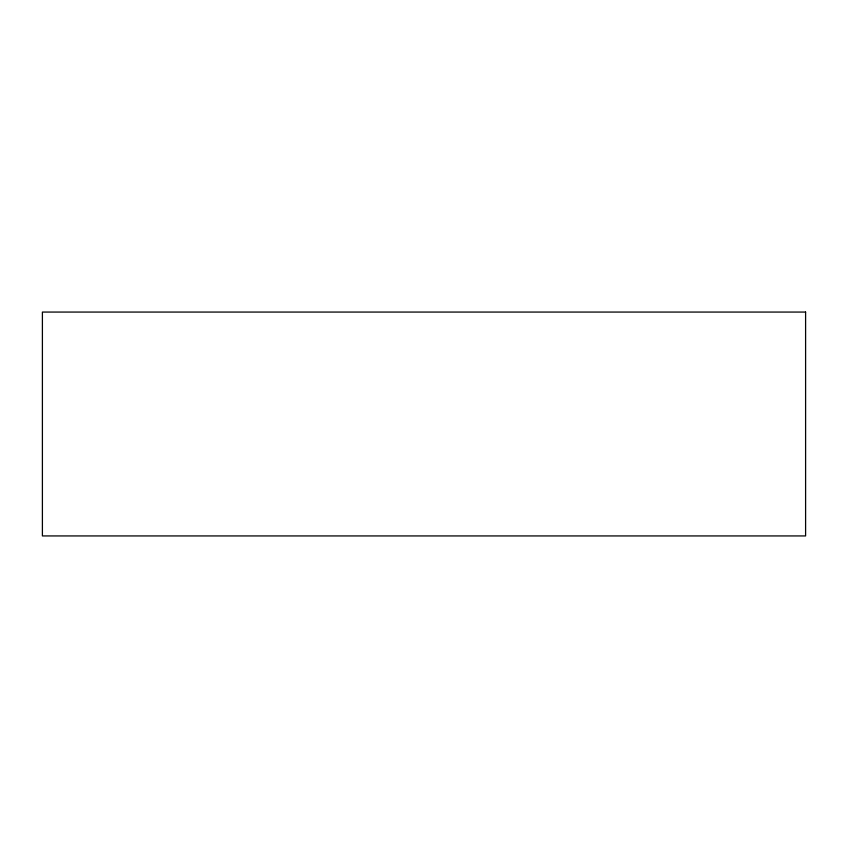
<?xml version="1.0" encoding="UTF-8"?>
<svg xmlns="http://www.w3.org/2000/svg" width="848" height="848" viewBox="0 0 848 848"><rect width="100%" height="100%" fill="white"/><g stroke="black" fill="none" stroke-linecap="round" stroke-linejoin="round"><path stroke-width="1.27" d="M805.6 312.064L42.4 312.064L42.4 535.936L805.6 535.936L805.6 312.064"/></g></svg>
